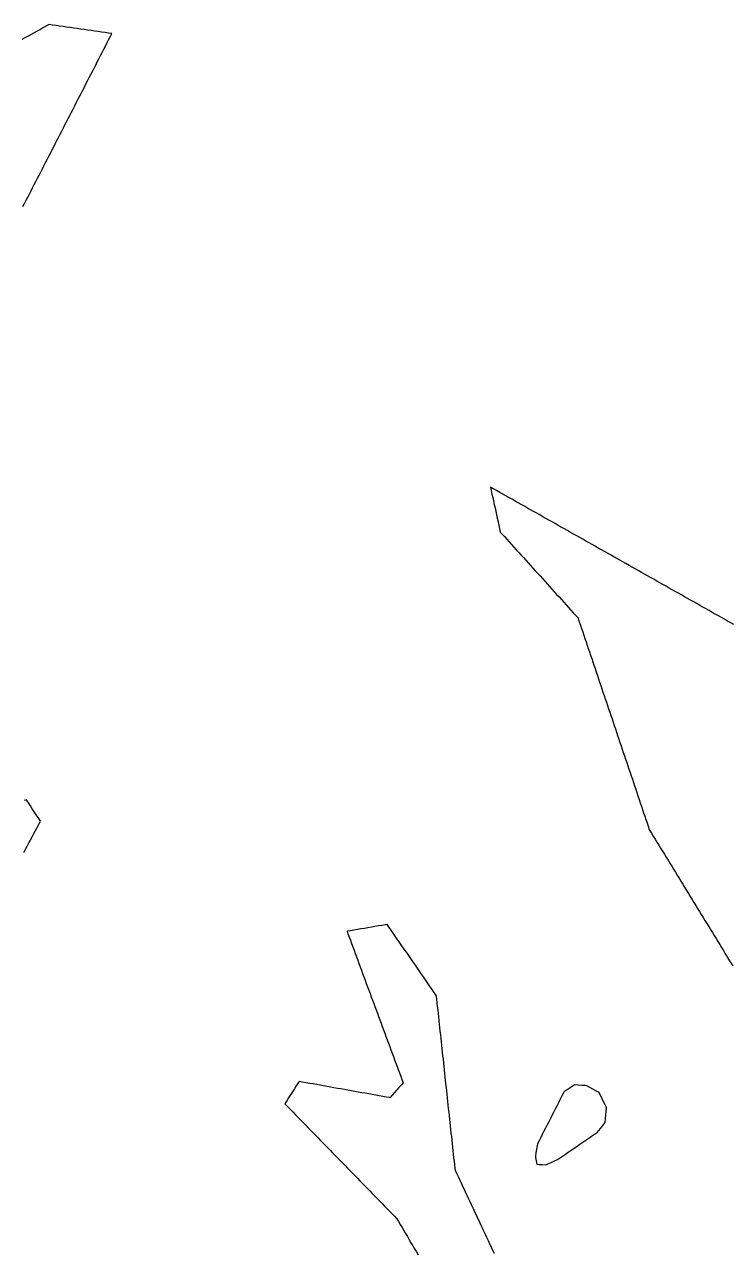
# Model space of a CAD drawing. Header units: millimetres. Extents: x 230 to 3347, y 514 to 5196.
# Drawn here: x 1689.9 to 1889.8, y 4745.4 to 5092.6 of the extents above; entities that cross this region are included whole.
import ezdxf

# ---------------------------------------------------------------- set-up
doc = ezdxf.new("R2010")
doc.units = ezdxf.units.MM
for name, color, linetype in [('ALL_ISLANDS', 7, 'Continuous'), ('OUTLINE_ISLAND_01', 7, 'Continuous'), ('OUTLINE_ISLAND_41', 7, 'Continuous')]:
    doc.layers.add(name, color=color, linetype=linetype)

msp = doc.modelspace()

# ---------------------------------------------------------------- linework, layer by layer
at = {"layer": 'ALL_ISLANDS'}
for points in [[(1689.4663, 5041.1254), (1689.9231, 5042.0149), (1690.3799, 5042.9045), (1690.8367, 5043.7941), (1691.2935, 5044.6837), (1691.7502, 5045.5733), (1692.207, 5046.4628), (1692.6638, 5047.3524), (1693.1206, 5048.242), (1693.5774, 5049.1316), (1694.0341, 5050.0212), (1694.4909, 5050.9107), (1694.9477, 5051.8003), (1695.4045, 5052.6899), (1695.8613, 5053.5795), (1696.3181, 5054.4691), (1696.7748, 5055.3586), (1697.2316, 5056.2482), (1697.6884, 5057.1378), (1698.1452, 5058.0274), (1698.602, 5058.9169), (1699.0587, 5059.8065), (1699.5155, 5060.6961), (1699.9723, 5061.5857), (1700.4291, 5062.4753), (1700.8859, 5063.3648), (1701.3427, 5064.2544), (1701.7994, 5065.144), (1702.2562, 5066.0336), (1702.713, 5066.9232), (1703.1698, 5067.8127), (1703.6266, 5068.7023), (1704.0833, 5069.5919), (1704.5401, 5070.4815), (1704.9969, 5071.3711), (1705.4537, 5072.2606), (1705.9105, 5073.1502), (1706.3672, 5074.0398), (1706.824, 5074.9294), (1707.2808, 5075.8189), (1707.7376, 5076.7085), (1708.1944, 5077.5981), (1708.6512, 5078.4877), (1709.1079, 5079.3773), (1709.5647, 5080.2668), (1710.0215, 5081.1564), (1710.4783, 5082.046), (1710.9351, 5082.9356), (1711.3918, 5083.8252), (1711.8486, 5084.7147), (1712.3054, 5085.6043), (1712.7622, 5086.4939), (1713.219, 5087.3835), (1713.6758, 5088.2731), (1714.1325, 5089.1626), (1714.5893, 5090.0522), (1713.6694, 5090.1846), (1712.6796, 5090.3271), (1711.6898, 5090.4696), (1710.7, 5090.612), (1709.7102, 5090.7545), (1708.7204, 5090.897), (1707.7306, 5091.0395), (1706.7408, 5091.1819), (1705.751, 5091.3244), (1704.7613, 5091.4669), (1703.7715, 5091.6094), (1702.7817, 5091.7518), (1701.7919, 5091.8943), (1700.8021, 5092.0368), (1699.8123, 5092.1793), (1698.8225, 5092.3217), (1697.8327, 5092.4642), (1696.8429, 5092.6067), (1696.1392, 5092.2175), (1695.2641, 5091.7335), (1694.389, 5091.2495), (1693.5139, 5090.7655), (1692.6389, 5090.2815), (1691.7638, 5089.7975), (1690.8887, 5089.3135), (1690.0137, 5088.8295), (1689.1386, 5088.3455)], [(1890.4302, 4922.9477), (1889.5595, 4923.4395), (1888.6888, 4923.9313), (1887.8181, 4924.4231), (1886.9474, 4924.9149), (1886.0767, 4925.4067), (1885.206, 4925.8986), (1884.3353, 4926.3904), (1883.4646, 4926.8822), (1882.5939, 4927.374), (1881.7232, 4927.8658), (1880.8525, 4928.3576), (1879.9818, 4928.8495), (1879.1111, 4929.3413), (1878.2404, 4929.8331), (1877.3697, 4930.3249), (1876.499, 4930.8167), (1875.6283, 4931.3085), (1874.7576, 4931.8004), (1873.8869, 4932.2922), (1873.0162, 4932.784), (1872.1455, 4933.2758), (1871.2748, 4933.7676), (1870.4041, 4934.2594), (1869.5334, 4934.7512), (1868.6627, 4935.2431), (1867.792, 4935.7349), (1866.9213, 4936.2267), (1866.0506, 4936.7185), (1865.1799, 4937.2103), (1864.3092, 4937.7021), (1863.4385, 4938.194), (1862.5678, 4938.6858), (1861.6971, 4939.1776), (1860.8264, 4939.6694), (1859.9557, 4940.1612), (1859.085, 4940.653), (1858.2143, 4941.1448), (1857.3436, 4941.6367), (1856.4729, 4942.1285), (1855.6022, 4942.6203), (1854.7315, 4943.1121), (1853.8608, 4943.6039), (1852.9901, 4944.0957), (1852.1194, 4944.5876), (1851.2487, 4945.0794), (1850.378, 4945.5712), (1849.5073, 4946.063), (1848.6366, 4946.5548), (1847.7659, 4947.0466), (1846.8952, 4947.5385), (1846.0245, 4948.0303), (1845.1538, 4948.5221), (1844.2831, 4949.0139), (1843.4124, 4949.5057), (1842.5417, 4949.9975), (1841.671, 4950.4893), (1840.8003, 4950.9812), (1839.9296, 4951.473), (1839.0589, 4951.9648), (1838.1882, 4952.4566), (1837.3175, 4952.9484), (1836.4468, 4953.4402), (1835.5761, 4953.9321), (1834.7054, 4954.4239), (1833.8347, 4954.9157), (1832.964, 4955.4075), (1832.0933, 4955.8993), (1831.2226, 4956.3911), (1830.3519, 4956.883), (1829.4812, 4957.3748), (1828.6105, 4957.8666), (1827.7398, 4958.3584), (1826.8691, 4958.8502), (1825.9984, 4959.342), (1825.1277, 4959.8338), (1824.257, 4960.3257), (1823.3864, 4960.8175), (1822.5157, 4961.3093), (1821.645, 4961.8011), (1821.6458, 4961.7972), (1821.8592, 4960.8202), (1822.0726, 4959.8433), (1822.286, 4958.8663), (1822.4994, 4957.8893), (1822.7128, 4956.9124), (1822.9262, 4955.9354), (1823.1396, 4954.9584), (1823.3529, 4953.9815), (1823.5663, 4953.0045), (1823.7797, 4952.0275), (1823.9931, 4951.0506), (1824.2065, 4950.0736), (1824.4199, 4949.0966), (1824.9241, 4948.5395), (1825.595, 4947.7979), (1826.2659, 4947.0564), (1826.9369, 4946.3149), (1827.6078, 4945.5734), (1828.2787, 4944.8319), (1828.9497, 4944.0903), (1829.6206, 4943.3488), (1830.2915, 4942.6073), (1830.9624, 4941.8658), (1831.6334, 4941.1243), (1832.3043, 4940.3828), (1832.9752, 4939.6412), (1833.6462, 4938.8997), (1834.3171, 4938.1582), (1834.988, 4937.4167), (1835.659, 4936.6752), (1836.3299, 4935.9336), (1837.0008, 4935.1921), (1837.6718, 4934.4506), (1838.3427, 4933.7091), (1839.0136, 4932.9676), (1839.6846, 4932.2261), (1840.3555, 4931.4845), (1841.0264, 4930.743), (1841.6974, 4930.0015), (1842.3683, 4929.26), (1843.0392, 4928.5185), (1843.7102, 4927.7769), (1844.3811, 4927.0354), (1845.052, 4926.2939), (1845.723, 4925.5524), (1846.3939, 4924.8109), (1846.4339, 4924.6921), (1846.753, 4923.7444), (1847.072, 4922.7966), (1847.3911, 4921.8489), (1847.7102, 4920.9012), (1848.0293, 4919.9534), (1848.3484, 4919.0057), (1848.6674, 4918.058), (1848.9865, 4917.1103), (1849.3056, 4916.1625), (1849.6247, 4915.2148), (1849.9437, 4914.2671), (1850.2628, 4913.3193), (1850.5819, 4912.3716), (1850.901, 4911.4239), (1851.2201, 4910.4762), (1851.5391, 4909.5284), (1851.8582, 4908.5807), (1852.1773, 4907.633), (1852.4964, 4906.6852), (1852.8154, 4905.7375), (1853.1345, 4904.7898), (1853.4536, 4903.8421), (1853.7727, 4902.8943), (1854.0918, 4901.9466), (1854.4108, 4900.9989), (1854.7299, 4900.0511), (1855.049, 4899.1034), (1855.3681, 4898.1557), (1855.6871, 4897.208), (1856.0062, 4896.2602), (1856.3253, 4895.3125), (1856.6444, 4894.3648), (1856.9634, 4893.417), (1857.2825, 4892.4693), (1857.6016, 4891.5216), (1857.9207, 4890.5739), (1858.2398, 4889.6261), (1858.5588, 4888.6784), (1858.8779, 4887.7307), (1859.197, 4886.7829), (1859.5161, 4885.8352), (1859.8351, 4884.8875), (1860.1542, 4883.9398), (1860.4733, 4882.992), (1860.7924, 4882.0443), (1861.1115, 4881.0966), (1861.4305, 4880.1488), (1861.7496, 4879.2011), (1862.0687, 4878.2534), (1862.3878, 4877.3057), (1862.7068, 4876.3579), (1863.0259, 4875.4102), (1863.345, 4874.4625), (1863.6641, 4873.5147), (1863.9831, 4872.567), (1864.3022, 4871.6193), (1864.6213, 4870.6716), (1864.9404, 4869.7238), (1865.2595, 4868.7761), (1865.5785, 4867.8284), (1865.8976, 4866.8806), (1866.2167, 4865.9329), (1866.5358, 4864.9852), (1866.6239, 4864.8413), (1867.146, 4863.9884), (1867.6682, 4863.1355), (1868.1903, 4862.2827), (1868.7124, 4861.4298), (1869.2346, 4860.577), (1869.7567, 4859.7241), (1870.2789, 4858.8712), (1870.801, 4858.0184), (1871.3232, 4857.1655), (1871.8453, 4856.3127), (1872.3674, 4855.4598), (1872.8896, 4854.6069), (1873.4117, 4853.7541), (1873.9339, 4852.9012), (1874.456, 4852.0484), (1874.9781, 4851.1955), (1875.5003, 4850.3426), (1876.0224, 4849.4898), (1876.5446, 4848.6369), (1877.0667, 4847.7841), (1877.5889, 4846.9312), (1878.111, 4846.0784), (1878.6331, 4845.2255), (1879.1553, 4844.3726), (1879.6774, 4843.5198), (1880.1996, 4842.6669), (1880.7217, 4841.8141), (1881.2438, 4840.9612), (1881.766, 4840.1083), (1882.2881, 4839.2555), (1882.8103, 4838.4026), (1883.3324, 4837.5498), (1883.8545, 4836.6969), (1884.3767, 4835.844), (1884.8988, 4834.9912), (1885.421, 4834.1383), (1885.9431, 4833.2855), (1886.4653, 4832.4326), (1886.9874, 4831.5798), (1887.5095, 4830.7269), (1888.0317, 4829.874), (1888.5538, 4829.0212), (1889.076, 4828.1683), (1889.5981, 4827.3155), (1890.1202, 4826.4626)], [(1689.6977, 4858.5287), (1690.1697, 4859.4103), (1690.6417, 4860.2919), (1691.1137, 4861.1735), (1691.5857, 4862.0551), (1692.0578, 4862.9366), (1692.5298, 4863.8182), (1693.0018, 4864.6998), (1693.4738, 4865.5814), (1693.9458, 4866.463), (1694.4178, 4867.3446), (1694.3142, 4867.5009), (1693.7614, 4868.3342), (1693.2087, 4869.1676), (1692.656, 4870.0009), (1692.1032, 4870.8343), (1691.5505, 4871.6676), (1690.9977, 4872.501), (1690.445, 4873.3343), (1689.7901, 4873.1644)], [(1822.739, 4745.046), (1822.3148, 4745.9516), (1821.8907, 4746.8572), (1821.4666, 4747.7628), (1821.0425, 4748.6684), (1820.6183, 4749.574), (1820.1942, 4750.4796), (1819.7701, 4751.3852), (1819.346, 4752.2908), (1818.9218, 4753.1964), (1818.4977, 4754.102), (1818.0736, 4755.0076), (1817.6494, 4755.9132), (1817.2253, 4756.8188), (1816.8012, 4757.7244), (1816.3771, 4758.63), (1815.9529, 4759.5356), (1815.5288, 4760.4412), (1815.1047, 4761.3468), (1814.6806, 4762.2524), (1814.2564, 4763.158), (1813.8323, 4764.0636), (1813.4082, 4764.9692), (1812.9841, 4765.8748), (1812.5599, 4766.7804), (1812.1358, 4767.686), (1811.7117, 4768.5916), (1811.6478, 4769.1822), (1811.5403, 4770.1764), (1811.4328, 4771.1706), (1811.3253, 4772.1648), (1811.2178, 4773.159), (1811.1103, 4774.1532), (1811.0028, 4775.1474), (1810.8953, 4776.1416), (1810.7878, 4777.1358), (1810.6803, 4778.13), (1810.5728, 4779.1242), (1810.4653, 4780.1184), (1810.3578, 4781.1126), (1810.2503, 4782.1068), (1810.1428, 4783.101), (1810.0354, 4784.0952), (1809.9279, 4785.0894), (1809.8204, 4786.0836), (1809.7129, 4787.0779), (1809.6054, 4788.0721), (1809.4979, 4789.0663), (1809.3904, 4790.0605), (1809.2829, 4791.0547), (1809.1754, 4792.0489), (1809.0679, 4793.0431), (1808.9604, 4794.0373), (1808.8529, 4795.0315), (1808.7454, 4796.0257), (1808.6379, 4797.0199), (1808.5304, 4798.0141), (1808.4229, 4799.0083), (1808.3154, 4800.0025), (1808.2079, 4800.9967), (1808.1004, 4801.9909), (1807.9929, 4802.9851), (1807.8854, 4803.9793), (1807.7779, 4804.9735), (1807.6704, 4805.9678), (1807.5629, 4806.962), (1807.4554, 4807.9562), (1807.3479, 4808.9504), (1807.2404, 4809.9446), (1807.1329, 4810.9388), (1807.0254, 4811.933), (1806.9179, 4812.9272), (1806.8104, 4813.9214), (1806.7029, 4814.9156), (1806.5954, 4815.9098), (1806.4879, 4816.904), (1806.3804, 4817.8982), (1806.067, 4818.3542), (1805.5006, 4819.1784), (1804.9342, 4820.0025), (1804.3678, 4820.8267), (1803.8015, 4821.6508), (1803.2351, 4822.4749), (1802.6687, 4823.2991), (1802.1023, 4824.1232), (1801.5359, 4824.9473), (1800.9695, 4825.7715), (1800.4031, 4826.5956), (1799.8367, 4827.4198), (1799.2703, 4828.2439), (1798.704, 4829.068), (1798.1376, 4829.8922), (1797.5712, 4830.7163), (1797.0048, 4831.5405), (1796.4384, 4832.3646), (1795.872, 4833.1887), (1795.3056, 4834.0129), (1794.7392, 4834.837), (1794.1728, 4835.6611), (1793.6065, 4836.4853), (1793.0401, 4837.3094), (1792.4737, 4838.1336), (1791.9241, 4838.04), (1790.9382, 4837.8722), (1789.9524, 4837.7044), (1788.9666, 4837.5366), (1787.9808, 4837.3688), (1786.995, 4837.2011), (1786.0091, 4837.0333), (1785.0233, 4836.8655), (1784.0375, 4836.6977), (1783.0517, 4836.5299), (1782.0658, 4836.3621), (1781.08, 4836.1943), (1781.3292, 4835.5218), (1781.6767, 4834.5841), (1782.0242, 4833.6464), (1782.3717, 4832.7087), (1782.7191, 4831.771), (1783.0666, 4830.8333), (1783.4141, 4829.8956), (1783.7615, 4828.9579), (1784.109, 4828.0203), (1784.4565, 4827.0826), (1784.804, 4826.1449), (1785.1514, 4825.2072), (1785.4989, 4824.2695), (1785.8464, 4823.3318), (1786.1939, 4822.3941), (1786.5413, 4821.4564), (1786.8888, 4820.5187), (1787.2363, 4819.5811), (1787.5838, 4818.6434), (1787.9312, 4817.7057), (1788.2787, 4816.768), (1788.6262, 4815.8303), (1788.9737, 4814.8926), (1789.3211, 4813.9549), (1789.6686, 4813.0172), (1790.0161, 4812.0795), (1790.3636, 4811.1418), (1790.711, 4810.2042), (1791.0585, 4809.2665), (1791.406, 4808.3288), (1791.7534, 4807.3911), (1792.1009, 4806.4534), (1792.4484, 4805.5157), (1792.7959, 4804.578), (1793.1433, 4803.6403), (1793.4908, 4802.7026), (1793.8383, 4801.765), (1794.1858, 4800.8273), (1794.5332, 4799.8896), (1794.8807, 4798.9519), (1795.2282, 4798.0142), (1795.5757, 4797.0765), (1795.9231, 4796.1388), (1796.2706, 4795.2011), (1796.6181, 4794.2634), (1796.9656, 4793.3257), (1796.5434, 4792.8581), (1795.8734, 4792.1157), (1795.2033, 4791.3734), (1794.5333, 4790.6311), (1793.8632, 4789.8888), (1793.1932, 4789.1465), (1793.1405, 4789.1559), (1792.156, 4789.3317), (1791.1716, 4789.5074), (1790.1872, 4789.6832), (1789.2027, 4789.859), (1788.2183, 4790.0348), (1787.2339, 4790.2106), (1786.2494, 4790.3864), (1785.265, 4790.5621), (1784.2806, 4790.7379), (1783.2962, 4790.9137), (1782.3117, 4791.0895), (1781.3273, 4791.2653), (1780.3429, 4791.4411), (1779.3584, 4791.6168), (1778.374, 4791.7926), (1777.3896, 4791.9684), (1776.4052, 4792.1442), (1775.4207, 4792.32), (1774.4363, 4792.4958), (1773.4519, 4792.6715), (1772.4674, 4792.8473), (1771.483, 4793.0231), (1770.4986, 4793.1989), (1769.5142, 4793.3747), (1768.5297, 4793.5505), (1767.5453, 4793.7262), (1767.2883, 4793.3277), (1766.7464, 4792.4872), (1766.2045, 4791.6468), (1765.6626, 4790.8063), (1765.1207, 4789.9659), (1764.5788, 4789.1255), (1764.0369, 4788.285), (1763.495, 4787.4446), (1763.7672, 4787.1651), (1764.465, 4786.4488), (1765.1628, 4785.7325), (1765.8606, 4785.0162), (1766.5584, 4784.2998), (1767.2562, 4783.5835), (1767.9539, 4782.8672), (1768.6517, 4782.1509), (1769.3495, 4781.4346), (1770.0473, 4780.7183), (1770.7451, 4780.002), (1771.4429, 4779.2857), (1772.1406, 4778.5694), (1772.8384, 4777.8531), (1773.5362, 4777.1368), (1774.234, 4776.4205), (1774.9318, 4775.7041), (1775.6296, 4774.9878), (1776.3273, 4774.2715), (1777.0251, 4773.5552), (1777.7229, 4772.8389), (1778.4207, 4772.1226), (1779.1185, 4771.4063), (1779.8163, 4770.69), (1780.514, 4769.9737), (1781.2118, 4769.2574), (1781.9096, 4768.5411), (1782.6074, 4767.8247), (1783.3052, 4767.1084), (1784.003, 4766.3921), (1784.7007, 4765.6758), (1785.3985, 4764.9595), (1786.0963, 4764.2432), (1786.7941, 4763.5269), (1787.4919, 4762.8106), (1788.1897, 4762.0943), (1788.8874, 4761.378), (1789.5852, 4760.6617), (1790.283, 4759.9453), (1790.9808, 4759.229), (1791.6786, 4758.5127), (1792.3764, 4757.7964), (1793.0741, 4757.0801), (1793.7719, 4756.3638), (1794.4697, 4755.6475), (1795.1675, 4754.9312), (1795.617, 4754.1666), (1796.1238, 4753.3046), (1796.6306, 4752.4425), (1797.1374, 4751.5804), (1797.6442, 4750.7184), (1798.151, 4749.8563), (1798.6578, 4748.9943), (1799.1646, 4748.1322), (1799.6714, 4747.2701), (1800.1782, 4746.4081), (1800.685, 4745.546), (1801.1918, 4744.6839)]]:
    msp.add_lwpolyline(points, dxfattribs=at)
msp.add_lwpolyline([(1852.3558, 4790.6274), (1851.4765, 4791.1037), (1850.5972, 4791.58), (1849.7179, 4792.0563), (1848.8386, 4792.5325), (1848.4243, 4792.5623), (1847.4269, 4792.634), (1846.4294, 4792.7057), (1845.432, 4792.7774), (1844.9854, 4792.4884), (1844.1458, 4791.9451), (1843.3063, 4791.4018), (1842.4667, 4790.8585), (1842.2055, 4790.3466), (1841.7509, 4789.4559), (1841.2963, 4788.5652), (1840.8417, 4787.6745), (1840.3871, 4786.7838), (1839.9326, 4785.8931), (1839.478, 4785.0024), (1839.0234, 4784.1117), (1838.5688, 4783.221), (1838.1142, 4782.3303), (1837.6596, 4781.4396), (1837.205, 4780.5489), (1836.7504, 4779.6582), (1836.2958, 4778.7675), (1835.8412, 4777.8768), (1835.3867, 4776.9861), (1834.9321, 4776.0954), (1834.8408, 4775.5718), (1834.6691, 4774.5867), (1834.4974, 4773.6015), (1834.3257, 4772.6164), (1834.3954, 4772.2665), (1834.5908, 4771.2858), (1834.7863, 4770.305), (1835.2696, 4770.2756), (1836.2677, 4770.2148), (1837.2659, 4770.154), (1837.8952, 4770.439), (1838.8062, 4770.8515), (1839.7172, 4771.264), (1840.6281, 4771.6764), (1841.1763, 4772.0519), (1842.0013, 4772.617), (1842.8263, 4773.1821), (1843.6513, 4773.7472), (1844.4763, 4774.3123), (1845.3014, 4774.8774), (1846.1264, 4775.4425), (1846.9514, 4776.0076), (1847.7764, 4776.5728), (1848.6014, 4777.1379), (1849.4264, 4777.703), (1850.2515, 4778.2681), (1851.0765, 4778.8332), (1851.9015, 4779.3983), (1852.1803, 4779.7507), (1852.8007, 4780.535), (1853.4211, 4781.3192), (1854.0415, 4782.1035), (1854.0618, 4782.3), (1854.1643, 4783.2948), (1854.2669, 4784.2895), (1854.3694, 4785.2842), (1854.472, 4786.279), (1854.3217, 4786.5878), (1853.8841, 4787.4869), (1853.4466, 4788.3861), (1853.009, 4789.2853), (1852.5714, 4790.1845)], close=True, dxfattribs=at)
at = {"layer": 'OUTLINE_ISLAND_01'}
for points in [[(1689.4663, 5041.1254), (1689.9231, 5042.0149), (1690.3799, 5042.9045), (1690.8367, 5043.7941), (1691.2935, 5044.6837), (1691.7502, 5045.5733), (1692.207, 5046.4628), (1692.6638, 5047.3524), (1693.1206, 5048.242), (1693.5774, 5049.1316), (1694.0341, 5050.0212), (1694.4909, 5050.9107), (1694.9477, 5051.8003), (1695.4045, 5052.6899), (1695.8613, 5053.5795), (1696.3181, 5054.4691), (1696.7748, 5055.3586), (1697.2316, 5056.2482), (1697.6884, 5057.1378), (1698.1452, 5058.0274), (1698.602, 5058.9169), (1699.0587, 5059.8065), (1699.5155, 5060.6961), (1699.9723, 5061.5857), (1700.4291, 5062.4753), (1700.8859, 5063.3648), (1701.3427, 5064.2544), (1701.7994, 5065.144), (1702.2562, 5066.0336), (1702.713, 5066.9232), (1703.1698, 5067.8127), (1703.6266, 5068.7023), (1704.0833, 5069.5919), (1704.5401, 5070.4815), (1704.9969, 5071.3711), (1705.4537, 5072.2606), (1705.9105, 5073.1502), (1706.3672, 5074.0398), (1706.824, 5074.9294), (1707.2808, 5075.8189), (1707.7376, 5076.7085), (1708.1944, 5077.5981), (1708.6512, 5078.4877), (1709.1079, 5079.3773), (1709.5647, 5080.2668), (1710.0215, 5081.1564), (1710.4783, 5082.046), (1710.9351, 5082.9356), (1711.3918, 5083.8252), (1711.8486, 5084.7147), (1712.3054, 5085.6043), (1712.7622, 5086.4939), (1713.219, 5087.3835), (1713.6758, 5088.2731), (1714.1325, 5089.1626), (1714.5893, 5090.0522), (1713.6694, 5090.1846), (1712.6796, 5090.3271), (1711.6898, 5090.4696), (1710.7, 5090.612), (1709.7102, 5090.7545), (1708.7204, 5090.897), (1707.7306, 5091.0395), (1706.7408, 5091.1819), (1705.751, 5091.3244), (1704.7613, 5091.4669), (1703.7715, 5091.6094), (1702.7817, 5091.7518), (1701.7919, 5091.8943), (1700.8021, 5092.0368), (1699.8123, 5092.1793), (1698.8225, 5092.3217), (1697.8327, 5092.4642), (1696.8429, 5092.6067), (1696.1392, 5092.2175), (1695.2641, 5091.7335), (1694.389, 5091.2495), (1693.5139, 5090.7655), (1692.6389, 5090.2815), (1691.7638, 5089.7975), (1690.8887, 5089.3135), (1690.0137, 5088.8295), (1689.1386, 5088.3455)], [(1890.4302, 4922.9477), (1889.5595, 4923.4395), (1888.6888, 4923.9313), (1887.8181, 4924.4231), (1886.9474, 4924.9149), (1886.0767, 4925.4067), (1885.206, 4925.8986), (1884.3353, 4926.3904), (1883.4646, 4926.8822), (1882.5939, 4927.374), (1881.7232, 4927.8658), (1880.8525, 4928.3576), (1879.9818, 4928.8495), (1879.1111, 4929.3413), (1878.2404, 4929.8331), (1877.3697, 4930.3249), (1876.499, 4930.8167), (1875.6283, 4931.3085), (1874.7576, 4931.8004), (1873.8869, 4932.2922), (1873.0162, 4932.784), (1872.1455, 4933.2758), (1871.2748, 4933.7676), (1870.4041, 4934.2594), (1869.5334, 4934.7512), (1868.6627, 4935.2431), (1867.792, 4935.7349), (1866.9213, 4936.2267), (1866.0506, 4936.7185), (1865.1799, 4937.2103), (1864.3092, 4937.7021), (1863.4385, 4938.194), (1862.5678, 4938.6858), (1861.6971, 4939.1776), (1860.8264, 4939.6694), (1859.9557, 4940.1612), (1859.085, 4940.653), (1858.2143, 4941.1448), (1857.3436, 4941.6367), (1856.4729, 4942.1285), (1855.6022, 4942.6203), (1854.7315, 4943.1121), (1853.8608, 4943.6039), (1852.9901, 4944.0957), (1852.1194, 4944.5876), (1851.2487, 4945.0794), (1850.378, 4945.5712), (1849.5073, 4946.063), (1848.6366, 4946.5548), (1847.7659, 4947.0466), (1846.8952, 4947.5385), (1846.0245, 4948.0303), (1845.1538, 4948.5221), (1844.2831, 4949.0139), (1843.4124, 4949.5057), (1842.5417, 4949.9975), (1841.671, 4950.4893), (1840.8003, 4950.9812), (1839.9296, 4951.473), (1839.0589, 4951.9648), (1838.1882, 4952.4566), (1837.3175, 4952.9484), (1836.4468, 4953.4402), (1835.5761, 4953.9321), (1834.7054, 4954.4239), (1833.8347, 4954.9157), (1832.964, 4955.4075), (1832.0933, 4955.8993), (1831.2226, 4956.3911), (1830.3519, 4956.883), (1829.4812, 4957.3748), (1828.6105, 4957.8666), (1827.7398, 4958.3584), (1826.8691, 4958.8502), (1825.9984, 4959.342), (1825.1277, 4959.8338), (1824.257, 4960.3257), (1823.3864, 4960.8175), (1822.5157, 4961.3093), (1821.645, 4961.8011), (1821.6458, 4961.7972), (1821.8592, 4960.8202), (1822.0726, 4959.8433), (1822.286, 4958.8663), (1822.4994, 4957.8893), (1822.7128, 4956.9124), (1822.9262, 4955.9354), (1823.1396, 4954.9584), (1823.3529, 4953.9815), (1823.5663, 4953.0045), (1823.7797, 4952.0275), (1823.9931, 4951.0506), (1824.2065, 4950.0736), (1824.4199, 4949.0966), (1824.9241, 4948.5395), (1825.595, 4947.7979), (1826.2659, 4947.0564), (1826.9369, 4946.3149), (1827.6078, 4945.5734), (1828.2787, 4944.8319), (1828.9497, 4944.0903), (1829.6206, 4943.3488), (1830.2915, 4942.6073), (1830.9624, 4941.8658), (1831.6334, 4941.1243), (1832.3043, 4940.3828), (1832.9752, 4939.6412), (1833.6462, 4938.8997), (1834.3171, 4938.1582), (1834.988, 4937.4167), (1835.659, 4936.6752), (1836.3299, 4935.9336), (1837.0008, 4935.1921), (1837.6718, 4934.4506), (1838.3427, 4933.7091), (1839.0136, 4932.9676), (1839.6846, 4932.2261), (1840.3555, 4931.4845), (1841.0264, 4930.743), (1841.6974, 4930.0015), (1842.3683, 4929.26), (1843.0392, 4928.5185), (1843.7102, 4927.7769), (1844.3811, 4927.0354), (1845.052, 4926.2939), (1845.723, 4925.5524), (1846.3939, 4924.8109), (1846.4339, 4924.6921), (1846.753, 4923.7444), (1847.072, 4922.7966), (1847.3911, 4921.8489), (1847.7102, 4920.9012), (1848.0293, 4919.9534), (1848.3484, 4919.0057), (1848.6674, 4918.058), (1848.9865, 4917.1103), (1849.3056, 4916.1625), (1849.6247, 4915.2148), (1849.9437, 4914.2671), (1850.2628, 4913.3193), (1850.5819, 4912.3716), (1850.901, 4911.4239), (1851.2201, 4910.4762), (1851.5391, 4909.5284), (1851.8582, 4908.5807), (1852.1773, 4907.633), (1852.4964, 4906.6852), (1852.8154, 4905.7375), (1853.1345, 4904.7898), (1853.4536, 4903.8421), (1853.7727, 4902.8943), (1854.0918, 4901.9466), (1854.4108, 4900.9989), (1854.7299, 4900.0511), (1855.049, 4899.1034), (1855.3681, 4898.1557), (1855.6871, 4897.208), (1856.0062, 4896.2602), (1856.3253, 4895.3125), (1856.6444, 4894.3648), (1856.9634, 4893.417), (1857.2825, 4892.4693), (1857.6016, 4891.5216), (1857.9207, 4890.5739), (1858.2398, 4889.6261), (1858.5588, 4888.6784), (1858.8779, 4887.7307), (1859.197, 4886.7829), (1859.5161, 4885.8352), (1859.8351, 4884.8875), (1860.1542, 4883.9398), (1860.4733, 4882.992), (1860.7924, 4882.0443), (1861.1115, 4881.0966), (1861.4305, 4880.1488), (1861.7496, 4879.2011), (1862.0687, 4878.2534), (1862.3878, 4877.3057), (1862.7068, 4876.3579), (1863.0259, 4875.4102), (1863.345, 4874.4625), (1863.6641, 4873.5147), (1863.9831, 4872.567), (1864.3022, 4871.6193), (1864.6213, 4870.6716), (1864.9404, 4869.7238), (1865.2595, 4868.7761), (1865.5785, 4867.8284), (1865.8976, 4866.8806), (1866.2167, 4865.9329), (1866.5358, 4864.9852), (1866.6239, 4864.8413), (1867.146, 4863.9884), (1867.6682, 4863.1355), (1868.1903, 4862.2827), (1868.7124, 4861.4298), (1869.2346, 4860.577), (1869.7567, 4859.7241), (1870.2789, 4858.8712), (1870.801, 4858.0184), (1871.3232, 4857.1655), (1871.8453, 4856.3127), (1872.3674, 4855.4598), (1872.8896, 4854.6069), (1873.4117, 4853.7541), (1873.9339, 4852.9012), (1874.456, 4852.0484), (1874.9781, 4851.1955), (1875.5003, 4850.3426), (1876.0224, 4849.4898), (1876.5446, 4848.6369), (1877.0667, 4847.7841), (1877.5889, 4846.9312), (1878.111, 4846.0784), (1878.6331, 4845.2255), (1879.1553, 4844.3726), (1879.6774, 4843.5198), (1880.1996, 4842.6669), (1880.7217, 4841.8141), (1881.2438, 4840.9612), (1881.766, 4840.1083), (1882.2881, 4839.2555), (1882.8103, 4838.4026), (1883.3324, 4837.5498), (1883.8545, 4836.6969), (1884.3767, 4835.844), (1884.8988, 4834.9912), (1885.421, 4834.1383), (1885.9431, 4833.2855), (1886.4653, 4832.4326), (1886.9874, 4831.5798), (1887.5095, 4830.7269), (1888.0317, 4829.874), (1888.5538, 4829.0212), (1889.076, 4828.1683), (1889.5981, 4827.3155), (1890.1202, 4826.4626)], [(1689.6977, 4858.5287), (1690.1697, 4859.4103), (1690.6417, 4860.2919), (1691.1137, 4861.1735), (1691.5857, 4862.0551), (1692.0578, 4862.9366), (1692.5298, 4863.8182), (1693.0018, 4864.6998), (1693.4738, 4865.5814), (1693.9458, 4866.463), (1694.4178, 4867.3446), (1694.3142, 4867.5009), (1693.7614, 4868.3342), (1693.2087, 4869.1676), (1692.656, 4870.0009), (1692.1032, 4870.8343), (1691.5505, 4871.6676), (1690.9977, 4872.501), (1690.445, 4873.3343), (1689.7901, 4873.1644)], [(1822.739, 4745.046), (1822.3148, 4745.9516), (1821.8907, 4746.8572), (1821.4666, 4747.7628), (1821.0425, 4748.6684), (1820.6183, 4749.574), (1820.1942, 4750.4796), (1819.7701, 4751.3852), (1819.346, 4752.2908), (1818.9218, 4753.1964), (1818.4977, 4754.102), (1818.0736, 4755.0076), (1817.6494, 4755.9132), (1817.2253, 4756.8188), (1816.8012, 4757.7244), (1816.3771, 4758.63), (1815.9529, 4759.5356), (1815.5288, 4760.4412), (1815.1047, 4761.3468), (1814.6806, 4762.2524), (1814.2564, 4763.158), (1813.8323, 4764.0636), (1813.4082, 4764.9692), (1812.9841, 4765.8748), (1812.5599, 4766.7804), (1812.1358, 4767.686), (1811.7117, 4768.5916), (1811.6478, 4769.1822), (1811.5403, 4770.1764), (1811.4328, 4771.1706), (1811.3253, 4772.1648), (1811.2178, 4773.159), (1811.1103, 4774.1532), (1811.0028, 4775.1474), (1810.8953, 4776.1416), (1810.7878, 4777.1358), (1810.6803, 4778.13), (1810.5728, 4779.1242), (1810.4653, 4780.1184), (1810.3578, 4781.1126), (1810.2503, 4782.1068), (1810.1428, 4783.101), (1810.0354, 4784.0952), (1809.9279, 4785.0894), (1809.8204, 4786.0836), (1809.7129, 4787.0779), (1809.6054, 4788.0721), (1809.4979, 4789.0663), (1809.3904, 4790.0605), (1809.2829, 4791.0547), (1809.1754, 4792.0489), (1809.0679, 4793.0431), (1808.9604, 4794.0373), (1808.8529, 4795.0315), (1808.7454, 4796.0257), (1808.6379, 4797.0199), (1808.5304, 4798.0141), (1808.4229, 4799.0083), (1808.3154, 4800.0025), (1808.2079, 4800.9967), (1808.1004, 4801.9909), (1807.9929, 4802.9851), (1807.8854, 4803.9793), (1807.7779, 4804.9735), (1807.6704, 4805.9678), (1807.5629, 4806.962), (1807.4554, 4807.9562), (1807.3479, 4808.9504), (1807.2404, 4809.9446), (1807.1329, 4810.9388), (1807.0254, 4811.933), (1806.9179, 4812.9272), (1806.8104, 4813.9214), (1806.7029, 4814.9156), (1806.5954, 4815.9098), (1806.4879, 4816.904), (1806.3804, 4817.8982), (1806.067, 4818.3542), (1805.5006, 4819.1784), (1804.9342, 4820.0025), (1804.3678, 4820.8267), (1803.8015, 4821.6508), (1803.2351, 4822.4749), (1802.6687, 4823.2991), (1802.1023, 4824.1232), (1801.5359, 4824.9473), (1800.9695, 4825.7715), (1800.4031, 4826.5956), (1799.8367, 4827.4198), (1799.2703, 4828.2439), (1798.704, 4829.068), (1798.1376, 4829.8922), (1797.5712, 4830.7163), (1797.0048, 4831.5405), (1796.4384, 4832.3646), (1795.872, 4833.1887), (1795.3056, 4834.0129), (1794.7392, 4834.837), (1794.1728, 4835.6611), (1793.6065, 4836.4853), (1793.0401, 4837.3094), (1792.4737, 4838.1336), (1791.9241, 4838.04), (1790.9382, 4837.8722), (1789.9524, 4837.7044), (1788.9666, 4837.5366), (1787.9808, 4837.3688), (1786.995, 4837.2011), (1786.0091, 4837.0333), (1785.0233, 4836.8655), (1784.0375, 4836.6977), (1783.0517, 4836.5299), (1782.0658, 4836.3621), (1781.08, 4836.1943), (1781.3292, 4835.5218), (1781.6767, 4834.5841), (1782.0242, 4833.6464), (1782.3717, 4832.7087), (1782.7191, 4831.771), (1783.0666, 4830.8333), (1783.4141, 4829.8956), (1783.7615, 4828.9579), (1784.109, 4828.0203), (1784.4565, 4827.0826), (1784.804, 4826.1449), (1785.1514, 4825.2072), (1785.4989, 4824.2695), (1785.8464, 4823.3318), (1786.1939, 4822.3941), (1786.5413, 4821.4564), (1786.8888, 4820.5187), (1787.2363, 4819.5811), (1787.5838, 4818.6434), (1787.9312, 4817.7057), (1788.2787, 4816.768), (1788.6262, 4815.8303), (1788.9737, 4814.8926), (1789.3211, 4813.9549), (1789.6686, 4813.0172), (1790.0161, 4812.0795), (1790.3636, 4811.1418), (1790.711, 4810.2042), (1791.0585, 4809.2665), (1791.406, 4808.3288), (1791.7534, 4807.3911), (1792.1009, 4806.4534), (1792.4484, 4805.5157), (1792.7959, 4804.578), (1793.1433, 4803.6403), (1793.4908, 4802.7026), (1793.8383, 4801.765), (1794.1858, 4800.8273), (1794.5332, 4799.8896), (1794.8807, 4798.9519), (1795.2282, 4798.0142), (1795.5757, 4797.0765), (1795.9231, 4796.1388), (1796.2706, 4795.2011), (1796.6181, 4794.2634), (1796.9656, 4793.3257), (1796.5434, 4792.8581), (1795.8734, 4792.1157), (1795.2033, 4791.3734), (1794.5333, 4790.6311), (1793.8632, 4789.8888), (1793.1932, 4789.1465), (1793.1405, 4789.1559), (1792.156, 4789.3317), (1791.1716, 4789.5074), (1790.1872, 4789.6832), (1789.2027, 4789.859), (1788.2183, 4790.0348), (1787.2339, 4790.2106), (1786.2494, 4790.3864), (1785.265, 4790.5621), (1784.2806, 4790.7379), (1783.2962, 4790.9137), (1782.3117, 4791.0895), (1781.3273, 4791.2653), (1780.3429, 4791.4411), (1779.3584, 4791.6168), (1778.374, 4791.7926), (1777.3896, 4791.9684), (1776.4052, 4792.1442), (1775.4207, 4792.32), (1774.4363, 4792.4958), (1773.4519, 4792.6715), (1772.4674, 4792.8473), (1771.483, 4793.0231), (1770.4986, 4793.1989), (1769.5142, 4793.3747), (1768.5297, 4793.5505), (1767.5453, 4793.7262), (1767.2883, 4793.3277), (1766.7464, 4792.4872), (1766.2045, 4791.6468), (1765.6626, 4790.8063), (1765.1207, 4789.9659), (1764.5788, 4789.1255), (1764.0369, 4788.285), (1763.495, 4787.4446), (1763.7672, 4787.1651), (1764.465, 4786.4488), (1765.1628, 4785.7325), (1765.8606, 4785.0162), (1766.5584, 4784.2998), (1767.2562, 4783.5835), (1767.9539, 4782.8672), (1768.6517, 4782.1509), (1769.3495, 4781.4346), (1770.0473, 4780.7183), (1770.7451, 4780.002), (1771.4429, 4779.2857), (1772.1406, 4778.5694), (1772.8384, 4777.8531), (1773.5362, 4777.1368), (1774.234, 4776.4205), (1774.9318, 4775.7041), (1775.6296, 4774.9878), (1776.3273, 4774.2715), (1777.0251, 4773.5552), (1777.7229, 4772.8389), (1778.4207, 4772.1226), (1779.1185, 4771.4063), (1779.8163, 4770.69), (1780.514, 4769.9737), (1781.2118, 4769.2574), (1781.9096, 4768.5411), (1782.6074, 4767.8247), (1783.3052, 4767.1084), (1784.003, 4766.3921), (1784.7007, 4765.6758), (1785.3985, 4764.9595), (1786.0963, 4764.2432), (1786.7941, 4763.5269), (1787.4919, 4762.8106), (1788.1897, 4762.0943), (1788.8874, 4761.378), (1789.5852, 4760.6617), (1790.283, 4759.9453), (1790.9808, 4759.229), (1791.6786, 4758.5127), (1792.3764, 4757.7964), (1793.0741, 4757.0801), (1793.7719, 4756.3638), (1794.4697, 4755.6475), (1795.1675, 4754.9312), (1795.617, 4754.1666), (1796.1238, 4753.3046), (1796.6306, 4752.4425), (1797.1374, 4751.5804), (1797.6442, 4750.7184), (1798.151, 4749.8563), (1798.6578, 4748.9943), (1799.1646, 4748.1322), (1799.6714, 4747.2701), (1800.1782, 4746.4081), (1800.685, 4745.546), (1801.1918, 4744.6839)]]:
    msp.add_lwpolyline(points, dxfattribs=at)
at = {"layer": 'OUTLINE_ISLAND_41'}
msp.add_lwpolyline([(1852.3558, 4790.6274), (1851.4765, 4791.1037), (1850.5972, 4791.58), (1849.7179, 4792.0563), (1848.8386, 4792.5325), (1848.4243, 4792.5623), (1847.4269, 4792.634), (1846.4294, 4792.7057), (1845.432, 4792.7774), (1844.9854, 4792.4884), (1844.1458, 4791.9451), (1843.3063, 4791.4018), (1842.4667, 4790.8585), (1842.2055, 4790.3466), (1841.7509, 4789.4559), (1841.2963, 4788.5652), (1840.8417, 4787.6745), (1840.3871, 4786.7838), (1839.9326, 4785.8931), (1839.478, 4785.0024), (1839.0234, 4784.1117), (1838.5688, 4783.221), (1838.1142, 4782.3303), (1837.6596, 4781.4396), (1837.205, 4780.5489), (1836.7504, 4779.6582), (1836.2958, 4778.7675), (1835.8412, 4777.8768), (1835.3867, 4776.9861), (1834.9321, 4776.0954), (1834.8408, 4775.5718), (1834.6691, 4774.5867), (1834.4974, 4773.6015), (1834.3257, 4772.6164), (1834.3954, 4772.2665), (1834.5908, 4771.2858), (1834.7863, 4770.305), (1835.2696, 4770.2756), (1836.2677, 4770.2148), (1837.2659, 4770.154), (1837.8952, 4770.439), (1838.8062, 4770.8515), (1839.7172, 4771.264), (1840.6281, 4771.6764), (1841.1763, 4772.0519), (1842.0013, 4772.617), (1842.8263, 4773.1821), (1843.6513, 4773.7472), (1844.4763, 4774.3123), (1845.3014, 4774.8774), (1846.1264, 4775.4425), (1846.9514, 4776.0076), (1847.7764, 4776.5728), (1848.6014, 4777.1379), (1849.4264, 4777.703), (1850.2515, 4778.2681), (1851.0765, 4778.8332), (1851.9015, 4779.3983), (1852.1803, 4779.7507), (1852.8007, 4780.535), (1853.4211, 4781.3192), (1854.0415, 4782.1035), (1854.0618, 4782.3), (1854.1643, 4783.2948), (1854.2669, 4784.2895), (1854.3694, 4785.2842), (1854.472, 4786.279), (1854.3217, 4786.5878), (1853.8841, 4787.4869), (1853.4466, 4788.3861), (1853.009, 4789.2853), (1852.5714, 4790.1845)], close=True, dxfattribs=at)

doc.saveas('drawing.dxf')
